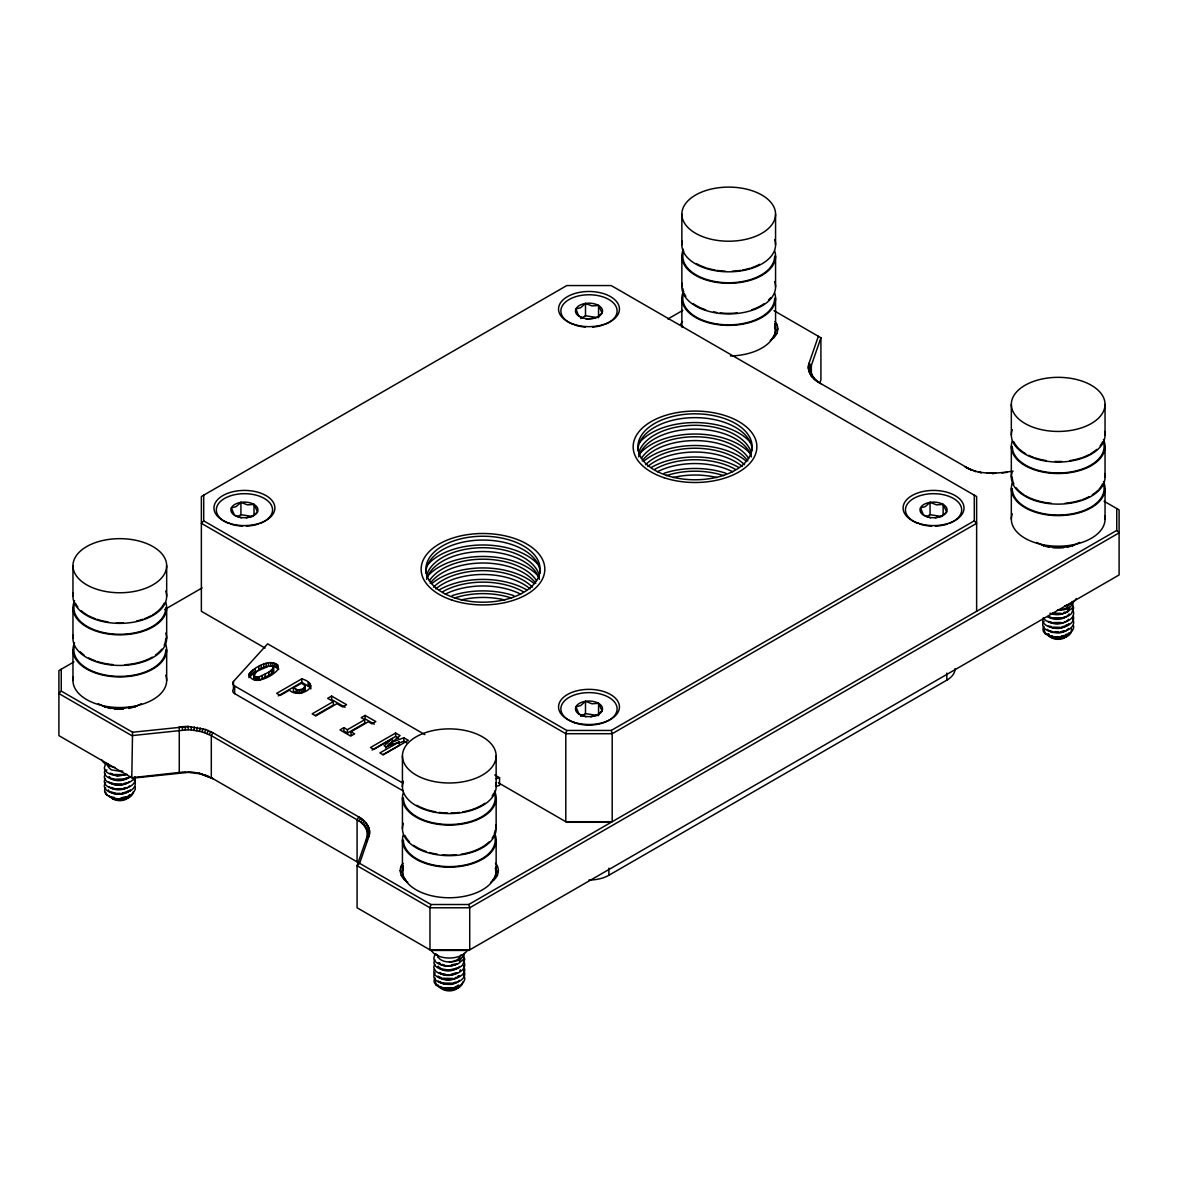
<?xml version="1.0" encoding="UTF-8"?>
<svg xmlns="http://www.w3.org/2000/svg" width="1178" height="1178" viewBox="0 0 1178 1178"><rect width="100%" height="100%" fill="white"/><g stroke="black" fill="none" stroke-linecap="round" stroke-linejoin="round"><path stroke-width="1.5" d="M1072.304 601.472L1072.274 603.592A13.429 7.76 0 0 1 1069.565 607.333L1066.812 608.864A12.413 7.171 0 0 1 1059.95 610.189L1057.461 610.071M438.098 956.86L437.598 954.946M61.241 669.237L61.241 691.074L58.9 693.548L131.789 735.632L188.23 729.727L188.347 726.473L205.738 729.506L212.923 732.745L358.775 816.943C365.548 820.536 371.85 828.34 368.964 836.38L359.629 863.341L357.081 865.697L357.081 907.782L430.942 950.425L468.756 950.425L1119.1 574.952L1119.1 509.912L1104.08 501.239M460.951 954.872C458.345 963.81 441.249 964.296 437.583 956.094M105.328 769.47L104.371 772.621L105.858 775.698A15.52 8.437 -3 0 0 114.664 779.689L123.631 779.497A15.52 9.38 -3.5 0 0 131.303 776.376M188.23 729.727L191.086 729.874L191.396 726.62M273.502 668.088L268.834 672.182L259.293 676.79L259.293 680.236L271.47 673.89L273.502 671.519L273.267 666.777C266.39 664.009 252.033 670.797 254.124 679.411L255.729 680.339L255.729 676.908L253.859 675.362M273.502 671.519L273.561 667.396M1116.759 508.572L1116.759 530.394L1119.1 532.868L469.727 907.782L429.97 907.782L357.081 865.697L366.652 838.059C369.391 830.505 363.457 823.172 357.081 819.8L211.304 735.632L202.012 731.788L191.086 729.874M1013.109 471.126C998.797 473.276 983.439 474.97 969.7 469.168L971.07 469.978L819.225 382.703C812.452 379.095 806.15 371.291 809.036 363.266L818.371 336.29M820.919 383.675C814.543 380.303 808.609 372.97 811.347 365.416L820.919 337.762L774.005 310.683M185.285 772.356L191.086 771.958L199.391 773.21L212.923 778.643L200.26 773.858L188.347 772.37L132.554 778.157L58.9 735.632L58.9 670.591L73.978 661.889M986.604 473.011L992.715 473.188M193.914 730.169L194.414 726.929M435.227 981.451C437.627 993.407 461.717 990.271 464.692 979.463A15.52 9.63 1.8 0 0 463.307 974.559M1044.135 629.906C1046.52 641.863 1070.611 638.726 1073.6 627.918A15.52 9.63 1.8 0 0 1073.408 625.415M253.859 678.808L254.404 673.963M108.405 764.389L108.509 767.349L111.35 769.867L121.57 771.516M196.697 730.581L197.374 727.371M133.276 791.793L132.923 793.412A13.135 7.937 -1.9 0 1 128.034 798.066M462.748 982.01L462.394 983.63A13.135 7.937 -1.9 0 1 457.506 988.298L452.867 989.741A12.722 7.421 -3.2 0 1 447.169 990.006A12.295 6.818 -2.6 0 1 442.192 988.857M179.262 772.768L179.262 726.855L188.347 726.473L132.554 732.245L131.789 777.716L185.358 771.796M407.765 882.219C401.006 878.832 397.354 869.202 403.141 863.327M404.039 879.421L406.204 880.732L403.391 876.815L402.434 872.618L403.391 868.422L401.109 866.154M495.437 863.327C500.473 868.348 498.544 877.595 492.375 880.732L495.187 876.815L496.144 872.618L495.511 869.82M776.862 324.274C779.159 329.56 776.906 336.304 771.796 338.969L774.609 335.053L775.566 330.856L774.609 326.645L776.862 324.274L774.933 321.579M199.391 731.126L200.26 727.945M248.956 674.155C251.989 686.995 273.487 676.481 278.553 668.648C275.416 655.675 254.212 666.542 248.956 674.155L248.956 677.6L255.155 672.005L268.525 666.292L268.525 662.861M430.942 904.513L429.97 907.782L429.97 949.866L469.727 949.866L469.727 907.782L468.756 904.513L430.942 904.513L359.629 863.341M566.78 730.448L565.808 733.717L565.808 821.714L612.192 821.714L612.192 733.717L611.22 730.448L566.78 730.448L203.706 520.838L203.706 495.172M202.012 731.788L203.058 728.667M460.892 958.377L459.42 961.145M819.726 383.306L820.919 379.846L820.919 337.762M1069.83 604.078L1065.722 608.511L1058.183 610.101M204.53 732.583L205.738 729.506M206.93 733.496L208.3 730.478M995.763 473.055L992.642 473.747M209.198 734.512L210.715 731.567M434.815 959.687L433.843 962.838L435.345 965.931A15.52 8.437 -3 0 0 444.135 969.906M212.923 732.745L211.304 735.632L211.304 777.716L358.775 862.856M459.759 970.819L460.436 969.759M359.025 821.007L360.807 818.224M297.828 690.028L303.055 688.953L305.235 685.743L301.465 683.196L293.425 687.834L293.425 691.28L297.828 693.459L297.828 690.028L293.425 687.834M301.406 689.69L301.406 693.135L305.264 690.249L305.235 685.743M360.792 822.318L362.691 819.623M1069.182 613.9C1064.456 620.202 1054.192 620.997 1047.949 616.521M682.563 321.55L680.531 324.377L682.813 326.645M1068.313 609.6L1069.212 608.363M463.381 955.137A13.429 7.76 0 0 1 460.657 958.877L457.903 960.409A12.413 7.171 0 0 1 451.041 961.734L449.289 961.646M362.368 823.702L364.37 821.095L358.775 816.943L357.081 819.8L357.081 861.884L359.025 863.091M1068.858 623.589C1063.999 629.214 1054.575 629.906 1048.42 626.092M363.737 825.16L365.843 822.642M1068.726 632.954L1067.945 633.852M1068.652 619.275C1063.631 624.649 1054.236 625.385 1048.17 621.307M130.257 789.82L128.093 791.763A11.78 7.112 -5 0 1 121.084 794.208L113.957 793.795L109.333 791.395M1068.637 628.492L1066.473 630.436A11.78 7.112 -5 0 1 1059.464 632.895L1051.895 632.35L1047.095 629.317M459.42 975.796C454.222 980.773 445.048 981.495 439.158 977.328M364.9 826.661L367.08 824.261M402.714 790.674L234.658 693.636A6.67 3.858 0 0 1 233.465 689.13L233.465 681.473L267.627 643.821L424.89 734.616M246.143 517.864L252.725 516.185L257.496 511.944L254.006 504.39L247.468 504.861L240.93 502.373L236.16 506.614L231.374 507.895L234.393 515.081L241.402 517.922M129.948 794.752C124.986 799.582 116.475 800.215 110.585 796.976A11.78 6.081 -1.7 0 1 108.965 795.606M597.29 317.25L602.061 313.009L598.571 305.455L592.033 305.927L585.495 303.438L580.725 307.679L575.939 308.96L578.516 315.645L582.874 318.163M590.708 716.784L597.275 715.105L602.061 710.864L598.571 703.325L592.033 703.796L585.495 701.308L580.725 705.548L575.939 706.829L575.939 710.349M935.273 517.864L941.84 516.185L946.626 511.944L943.136 504.39L936.598 504.861L930.06 502.373L925.29 506.614L920.504 507.895L923.523 515.081L930.532 517.922M203.706 520.838L201.364 523.312L565.808 733.717L612.192 733.717L976.636 523.312L974.294 520.838L974.294 495.172M459.42 980.39L457.565 981.981A11.78 7.112 -5 0 1 450.57 984.44L444.386 984.234L439.158 981.922M365.843 828.237L368.081 825.925M459.553 966.49C454.09 971.909 443.193 972.822 437.995 966.711M495.187 868.422L497.469 866.154M366.549 829.827L368.847 827.633M367.035 831.462L369.362 829.371M392.407 745.497L392.362 738.532L384.102 745.807L385.883 746.837L399.224 741.949L399.224 745.394L382.85 754.671M385.486 748.045L392.362 741.963L388.195 744.452M129.624 785.932L128.078 787.169M459.037 985.397C453.957 989.77 445.814 990.374 440.057 987.193A11.78 6.081 -1.7 0 1 439.144 986.546M367.3 833.111L369.642 831.138M1068.122 610.705C1063.322 615.049 1055.768 615.755 1049.937 613.208M775.566 330.856L777.922 328.942M496.144 872.618L498.5 870.704M367.315 834.775L369.656 832.905M129.359 781.588C123.867 786.035 114.428 786.816 108.994 781.824M457.638 976.459L458.831 975.531M367.109 836.424L369.436 834.657M770.221 340.471L773.843 337.733M490.784 882.234L494.421 879.495M457.579 963.604C451.925 966.902 443.222 967.668 438.304 962.647M129.094 777.244C123.44 781.529 114.119 782.192 108.818 777.024M368.964 836.38L366.652 838.059L366.652 841.71M457.55 985.677L458.316 985.147M774.609 335.053L776.891 333.492M495.187 876.815L497.469 875.254M1066.974 634.677L1058.183 637.578L1048.965 635.649M460.657 958.877L457.903 960.409M1069.565 607.333L1066.812 608.864M1065.604 634.662L1066.458 634.132M141.36 703.737L133.865 707.271L136.781 705.975M457.697 972.719C452.337 976.091 444.459 976.591 439.158 972.748M392.362 738.532L373.794 749.429L370.496 747.529L395.631 733.025L400.078 735.587L392.407 742.052L403.848 737.767L408.295 740.329L383.174 754.833L379.876 752.933L399.224 741.949M1065.162 625.724L1066.546 624.914M237.75 516.538L240.93 514.698L252.372 516.465M580.725 318.516L585.495 315.763L596.937 317.53M164.729 609.497L202.145 587.896M667.852 319.017L682.813 310.388M301.804 678.852L276.683 693.356L280.276 695.432L289.493 690.102C298.461 699.644 323.626 685.36 301.804 678.852L301.804 682.298L278.258 695.889M333.315 701.602L312.155 713.839L315.748 715.915L336.923 703.693L342.651 706.991L346.597 704.709L331.622 696.065L327.661 698.348L333.315 701.602L333.315 705.048L315.174 715.532M343.873 727.651L343.873 731.096L347.407 733.128L364.724 723.145L364.724 719.699L347.407 729.697L343.873 727.651L339.986 729.904L350.72 736.103L354.622 733.85L351 731.759L351 735.205M351 731.759L368.302 721.761L371.924 723.866L375.841 721.599L365.106 715.399L361.19 717.652L364.724 719.699M372.071 750.062L395.631 736.456L398.591 738.179M580.725 716.386L585.495 713.632L598.571 715.65L598.571 703.325M926.88 516.538L930.06 514.698L941.502 516.465M611.22 730.448L974.294 520.838M468.756 904.513L1116.759 530.394M589 880.025A28.11 16.227 0 0 0 608.879 875.269L946.817 680.162A28.11 16.227 0 0 0 955.049 668.677M126.414 791.807L128.152 790.836M1067.297 612.03L1072.613 607.627L1073.143 601.693M127.253 787.684C121.746 790.438 114.045 790.909 109.171 786.639M456.711 986.207L454.826 987.076M126.812 777.848L123.572 779.07M1065.192 616.521L1063.631 617.213M455.135 968.581L456.298 968.066M455.135 977.769L456.254 977.269M1079.74 542.425L1072.245 545.944L1073.423 545.223C1061.393 548.845 1047.875 548.33 1036.64 542.425M455.135 973.175L456.269 972.675M455.886 982.04L453.913 982.805M104.503 771.001L106.977 769.985M125.663 782.958L123.543 783.664M125.663 787.552L123.528 788.259M1064.043 626.225L1061.908 626.932M1064.028 612.442L1064.779 612.133M125.648 792.131L122.276 793.133M1064.028 630.804L1060.642 631.806M398.944 743.038L403.848 741.212L406.808 742.92M128.019 798.066L123.381 799.509A12.722 7.421 -3.2 0 1 117.697 799.788A12.295 6.818 -2.6 0 1 112.72 798.64L108.832 795.842M455.135 963.987L451.351 965.062M454.737 968.758L449.436 969.877M454.708 973.352L451.233 974.265M125.354 796.858L121.04 797.904M1063.734 635.531L1061.216 636.267M125.604 774.697L117.182 775.949L109.701 773.328M496.115 778.746L499.546 777.716L499.546 785.358L496.115 786.403M135.043 706.535L119.817 708.891L111.733 708.287L104.695 706.594L105.755 707.271L98.26 703.737M128.785 708.493L132.172 707.683M1067.165 547.166L1070.552 546.356M452.308 983.218L443.046 983.026M453.015 978.476L442.486 978.255M122.836 774.638L113.972 774.535M1061.216 613.311L1052.352 613.208M452.735 987.724L443.443 987.709M595.023 318.207L585.967 319.002M122.836 779.232L114.619 779.291M1061.216 617.905L1052.337 617.802M1061.216 622.499L1052.97 622.558M255.729 676.908L259.293 676.79M122.836 771.163L119.803 771.413M1062.011 618.17L1053.044 618.376A15.52 8.437 -3 0 1 1047.86 616.874M1052.543 637.121L1049.863 636.724L1047.213 634.515M112.735 798.64L114.163 798.448M443.65 988.666L439.895 987.606L437.966 985.058A11.78 6.081 -1.7 0 0 438.452 985.824M1001.874 472.952L1007.19 472.349M1060.126 627.3L1052.97 627.152M121.761 784.033L114.59 783.885M121.746 788.627L116.298 788.759M1058.404 632.085L1055.164 632.056M120.023 793.412L116.784 793.383M1052.734 547.711L1063.646 547.711M114.354 709.038L123.454 709.171M1057.152 636.738L1058.183 636.68M611.22 822.273L566.78 822.273L498.309 782.737M278.685 669.502L274.886 666.586L270.793 666.085L270.793 662.64M447.596 969.921L442.516 969.082M444.135 969.921L453.103 969.715A15.52 9.38 -3.5 0 0 462.571 965.062L464.736 959.599A15.52 9.63 1.7 0 0 464.279 957.729M445.77 974.383L442.486 973.676M115.591 793.25L111.777 792.131M1045.828 546.356L1049.215 547.166M107.448 707.683L110.835 708.493M1052.337 631.585L1050.143 630.819M444.15 964.944L442.074 964.34M585.967 716.857L578.958 714.015L575.939 706.829M114.457 797.624L112.543 797.05M113.957 779.129L111.63 778.305M113.957 788.303L111.601 787.478M113.957 783.723L111.601 782.884M1050.923 635.737L1052.337 636.164M1050.01 616.977L1051.424 617.537M1049.981 626.151L1051.394 626.711M1049.981 621.557L1051.394 622.131M1041.219 544.663L1044.135 545.944L1042.957 545.223M112.587 774.123L110.82 773.283M442.03 987.282L440.395 986.516M441.249 982.364L439.762 981.51M439.895 967.845L441.102 968.522M439.88 972.424L441.087 973.102M439.88 977.004L441.087 977.696M494.775 774.962L499.546 777.716M265.021 648.047L201.364 611.294L201.364 496.527L566.78 285.562L611.22 285.562L976.636 496.527L976.636 611.294M301.804 682.298L309.461 686.892L310.742 688.953L310.742 685.522M345.11 707.286L331.622 699.511L331.622 696.065M374.309 724.161L365.106 718.845L365.106 715.399M233.465 681.473A6.67 3.858 0 0 0 234.658 685.994L402.714 783.017M61.241 691.074L132.554 732.245M968.802 468.962L965.076 466.9L975.988 471.671L974.942 470.979M817.193 381.422L818.975 382.452M815.309 380.023L817.208 381.157M206.93 775.566L208.3 776.39L204.53 774.668M813.63 378.55L815.632 379.772M812.157 377.004L814.263 378.315M401.138 875.372L403.391 876.815M437.583 955.167L437.966 956.624M810.92 375.384L813.1 376.798M202.012 773.872L203.058 774.564M809.919 373.721L812.157 375.237M809.153 371.998L811.451 373.632M1049.642 636.194L1049.907 636.385A11.706 6.759 0 0 0 1069.506 633.352M440.734 987.738L440.999 987.93A11.706 6.759 0 0 0 459.435 986.531M111.262 797.521L111.527 797.712A11.706 6.759 0 0 0 125.663 798.787M1047.993 634.029L1049.289 634.957M105.637 787.729A15.123 8.275 0.5 0 0 105.033 792.691C111.792 802.13 131.111 800.201 135.22 789.245A15.52 9.63 1.8 0 0 135.028 786.742M439.158 962.676L440.307 963.516M808.638 370.26L810.965 371.998M977.74 471.686L981.303 472.893L980.626 472.275M199.391 773.21L200.26 773.858M110.423 777.613L109.436 776.832M810.7 370.348L808.358 368.508L809.036 363.266L811.347 365.416L811.347 376.386M272.589 669.664L273.561 670.842M400.078 870.704L402.434 872.618M808.344 366.741L810.685 368.699M1045.725 634.162L1043.413 631.379A15.123 8.275 0.5 0 1 1044.017 626.401M436.832 985.706L434.52 982.923A15.123 8.275 0.5 0 1 435.109 977.946M808.564 364.974L810.891 367.05M1044.444 632.954L1045.372 633.793M435.536 984.499L436.464 985.338M106.064 794.281L107.345 795.474M304.233 688.232L305.264 690.249M438.187 966.196L438.923 967.05M106.992 795.121L105.593 792.234M438.201 980.862L438.805 981.613M438.039 976.002L438.658 976.856M108.612 766.628L107.522 763.58M108.715 790.644L108.317 789.864M463.366 965.459L464.75 969.523A15.52 9.645 -1.3 0 1 461.526 975.355A15.52 9.365 -3.4 0 1 453.353 978.992A15.52 8.909 -4.1 0 1 443.546 979.139A15.52 8.482 -3.1 0 1 436.051 975.944A15.52 8.217 -1 0 1 433.916 970.878A15.52 8.261 1.5 0 1 434.623 969.155M108.479 766.407L108.111 764.949M464.25 953.238L463.705 959.172L458.404 963.589A15.52 9.218 -3.8 0 1 454.104 965.062A15.52 8.953 -4.1 0 1 446.963 965.724A15.52 8.673 -3.7 0 1 440.277 964.561A15.52 8.408 -2.7 0 1 435.565 961.763A15.52 8.231 -1.1 0 1 433.828 958.082L434.711 955.078A15.52 8.408 2.7 0 1 435.993 953.62M1073.32 615.903L1073.644 617.979A15.52 9.645 -1.3 0 1 1070.419 623.81A15.52 9.365 -3.4 0 1 1062.261 627.447A15.52 8.909 -4.1 0 1 1052.455 627.594A15.52 8.482 -3.1 0 1 1044.945 624.399A15.52 8.217 -1 0 1 1042.81 619.333A15.52 8.261 1.5 0 1 1043.517 617.611M134.94 777.23L135.279 779.306A15.52 9.645 -1.3 0 1 132.054 785.137A15.52 9.365 -3.4 0 1 123.881 788.774A15.52 8.909 -4.1 0 1 114.075 788.921A15.52 8.482 -3.1 0 1 106.565 785.726A15.52 8.217 -1 0 1 104.43 780.646A15.52 8.261 1.5 0 1 105.151 778.923M1071.479 628.846L1071.303 632.085A13.135 7.937 -1.9 0 1 1066.399 636.753L1061.761 638.181A12.722 7.421 -3.2 0 1 1056.077 638.461A12.295 6.818 -2.6 0 1 1051.1 637.313M182.237 726.59L182.502 729.845M185.285 726.458L185.358 729.727M1105.038 404.393A46.855 27.05 0 0 1 1034.755 427.82A46.855 27.05 0 0 1 1034.755 380.965A46.855 27.05 0 0 1 1105.038 404.393L1105.038 434.991M1105.038 446.477L1105.038 477.075M1105.038 488.561L1105.038 519.159M1011.328 404.393L1011.328 434.991M1011.328 446.477L1011.328 477.075M1011.328 488.561L1011.328 519.159M946.817 673.094L946.817 680.162M943.136 504.39L943.136 514.948M930.06 502.373A13.532 7.804 0 0 0 923.994 515.434A13.532 7.804 0 0 0 946.626 511.944A13.532 7.804 0 0 0 930.06 502.373L930.06 514.698M775.566 214.16A46.855 27.05 0 0 1 705.283 237.588A46.855 27.05 0 0 1 705.283 190.733A46.855 27.05 0 0 1 775.566 214.16L775.566 244.774M775.566 256.244L775.566 286.858M775.566 298.328L775.566 328.942M681.856 214.16L681.856 244.774M681.856 256.244L681.856 286.858M681.856 298.328L681.856 327.131M608.879 868.201L608.879 875.269M598.571 305.455L598.571 317.78M585.495 303.438A13.532 7.804 0 0 0 579.429 316.499A13.532 7.804 0 0 0 602.061 313.009A13.532 7.804 0 0 0 585.495 303.438L585.495 315.763M585.495 701.308A13.532 7.804 0 0 0 579.429 714.369A13.532 7.804 0 0 0 602.061 710.864A13.532 7.804 0 0 0 585.495 701.308L585.495 713.632M496.144 755.937A46.855 27.05 0 0 1 425.862 779.365A46.855 27.05 0 0 1 425.862 732.51A46.855 27.05 0 0 1 496.144 755.937L496.144 786.536M496.144 798.021L496.144 828.62M496.144 840.105L496.144 870.704M403.848 737.767L403.848 741.212M402.434 755.937L402.434 786.536M402.434 798.021L402.434 828.62M402.434 840.105L402.434 870.704M395.631 733.025L395.631 736.456M347.407 729.697L347.407 733.128M310.315 684.447L310.315 687.893M309.461 683.446L309.461 686.892M308.165 682.518L308.165 685.964M304.498 687.893L304.498 691.339M303.055 688.953L303.055 692.399M299.61 690.072L299.61 693.518M296.193 689.439L296.193 692.885M277.934 664.907L277.934 668.353M276.609 663.906L276.609 667.352M274.886 663.155L274.886 666.586M273.267 666.777L273.119 672.27M272.928 662.743L272.928 666.174M271.47 670.444L271.47 673.89M268.834 672.182L268.834 675.627M266.154 663.347L266.154 666.792M265.138 674.317L265.138 677.762M263.71 664.127L263.71 667.573M262.12 675.833L262.12 679.279M261.251 665.172L261.251 668.603M258.807 666.439L258.807 669.884M258.011 677.026L258.011 680.457M256.819 677.07L256.819 680.501M255.155 668.559L255.155 672.005M254.787 676.511L254.787 679.956M254.006 504.39L254.006 514.948M253.962 674.685L254.124 679.411M252.946 669.958L252.946 673.404M251.164 671.372L251.164 674.817M249.824 672.785L249.824 676.231M240.93 502.373A13.532 7.804 0 0 0 234.864 515.434A13.532 7.804 0 0 0 257.496 511.944A13.532 7.804 0 0 0 240.93 502.373L240.93 514.698M234.658 685.994L234.658 693.636M166.672 565.705A46.855 27.05 0 0 1 96.39 589.133A46.855 27.05 0 0 1 96.39 542.278A46.855 27.05 0 0 1 166.672 565.705L166.672 596.318M166.672 607.789L166.672 638.402M166.672 649.873L166.672 680.486M72.962 565.705L72.962 596.318M72.962 607.789L72.962 638.402M72.962 649.873L72.962 680.486M228.827 523.415A28.11 16.227 0 0 1 223.29 499.222A28.11 16.227 0 0 1 265.58 499.222A28.11 16.227 0 0 1 260.043 523.415M258.497 523.974A28.11 16.227 0 0 1 246.261 526.11M242.609 526.11A28.11 16.227 0 0 1 230.373 523.974M917.956 523.415A28.11 16.227 0 0 1 912.42 499.222A28.11 16.227 0 0 1 954.71 499.222A28.11 16.227 0 0 1 949.173 523.415M947.627 523.974A28.11 16.227 0 0 1 935.391 526.11M931.739 526.11A28.11 16.227 0 0 1 919.503 523.974M573.391 324.48A28.11 16.227 0 0 1 567.855 300.287A28.11 16.227 0 0 1 610.145 300.287A28.11 16.227 0 0 1 604.609 324.48M603.062 325.04A28.11 16.227 0 0 1 592.667 327.072M585.333 327.072A28.11 16.227 0 0 1 574.938 325.04M637.902 450.614A57.118 32.984 0 0 1 695.02 417.645A57.118 32.984 0 0 1 752.138 450.614M642.246 460.951A57.118 32.984 0 0 1 695.02 440.601A57.118 32.984 0 0 1 747.794 460.951M641.333 458.478A57.118 32.984 0 0 1 695.02 436.773A57.118 32.984 0 0 1 748.707 458.478M638.977 454.649A61.845 35.708 0 0 1 695.02 434.034A61.845 35.708 0 0 1 751.063 454.649M647.812 466.473A57.118 32.984 0 0 1 742.228 466.473M645.544 464.736A57.118 32.984 0 0 1 744.496 464.736M643.91 461.113A61.845 35.708 0 0 1 746.13 461.113M657.339 471.745A57.118 32.984 0 0 1 732.701 471.745M654.629 469.389A57.118 32.984 0 0 1 735.411 469.389M651.287 467.46A61.845 35.708 0 0 1 738.753 467.46M673.153 477.532A57.118 32.984 0 0 1 716.887 477.532M666.453 475.617A57.118 32.984 0 0 1 723.586 475.617M664.097 473.261A61.845 35.708 0 0 1 725.942 473.261M638.609 456.931A57.118 32.984 0 0 1 695.02 429.116A57.118 32.984 0 0 1 751.431 456.931M638.609 453.103A57.118 32.984 0 0 1 695.02 425.287A57.118 32.984 0 0 1 751.431 453.103M638.977 443.178A61.845 35.708 0 0 1 695.02 422.563A61.845 35.708 0 0 1 751.063 443.178M425.862 573.038A57.118 32.984 0 0 1 482.98 540.054A57.118 32.984 0 0 1 540.098 573.038M430.206 583.375A57.118 32.984 0 0 1 482.98 563.01A57.118 32.984 0 0 1 535.754 583.375M429.293 580.901A57.118 32.984 0 0 1 482.98 559.182A57.118 32.984 0 0 1 536.667 580.901M426.937 577.073A61.845 35.708 0 0 1 482.98 556.458A61.845 35.708 0 0 1 539.023 577.073M435.772 588.897A57.118 32.984 0 0 1 530.188 588.897M433.504 587.159A57.118 32.984 0 0 1 532.456 587.159M431.87 583.537A61.845 35.708 0 0 1 534.09 583.537M445.299 594.154A57.118 32.984 0 0 1 520.661 594.154M442.589 591.798A57.118 32.984 0 0 1 523.371 591.798M439.247 589.869A61.845 35.708 0 0 1 526.713 589.869M461.113 599.955A57.118 32.984 0 0 1 504.847 599.955M454.413 598.041A57.118 32.984 0 0 1 511.546 598.041M452.057 595.67A61.845 35.708 0 0 1 513.902 595.67M426.569 579.355A57.118 32.984 0 0 1 482.98 551.54A57.118 32.984 0 0 1 539.391 579.355M426.569 575.527A57.118 32.984 0 0 1 482.98 547.711A57.118 32.984 0 0 1 539.391 575.527M426.937 565.587A61.845 35.708 0 0 1 482.98 544.987A61.845 35.708 0 0 1 539.023 565.587M774.668 239.487A46.855 27.05 0 0 1 730.257 271.809A46.855 27.05 0 0 1 682.253 241.24M759.736 264.314A45.913 26.505 0 0 1 751.667 267.73M750.18 268.201A45.913 26.505 0 0 1 742.228 270.101M740.594 270.38A45.913 26.505 0 0 1 732.127 271.205M725.295 271.205A45.913 26.505 0 0 1 716.828 270.38M715.193 270.101A45.913 26.505 0 0 1 707.242 268.201M705.755 267.73A45.913 26.505 0 0 1 696.242 263.519M774.623 256.244A45.913 26.505 0 0 1 724.205 282.632A45.913 26.505 0 0 1 683.682 251.076M774.668 250.958A46.855 27.05 0 0 1 727.179 283.28A46.855 27.05 0 0 1 683.446 249.25M774.668 281.571A46.855 27.05 0 0 1 730.257 313.893A46.855 27.05 0 0 1 682.253 283.324M770.662 297.636A45.913 26.505 0 0 1 768.483 300.11M764.389 303.541A45.913 26.505 0 0 1 751.667 309.814M737.266 312.906A45.913 26.505 0 0 1 720.156 312.906M716.828 312.464A45.913 26.505 0 0 1 713.559 311.875M705.755 309.814A45.913 26.505 0 0 1 693.032 303.541M685.846 296.355A45.913 26.505 0 0 1 684.359 293.72M683.682 292.026A45.913 26.505 0 0 1 682.887 288.581M774.623 298.328A45.913 26.505 0 0 1 724.205 324.716A45.913 26.505 0 0 1 683.682 293.145M774.668 293.042A46.855 27.05 0 0 1 727.179 325.364A46.855 27.05 0 0 1 683.446 291.334M774.668 323.656A46.855 27.05 0 0 1 730.448 355.962M1076.294 598.468A18.745 10.823 0 0 1 1064.588 605.845M1051.247 613.635A15.52 8.673 -3.7 0 0 1055.841 614.253A15.52 8.953 -4.1 0 0 1062.998 613.502A15.52 9.218 -3.8 0 0 1067.283 612.015M1062.011 618.17A15.52 9.38 -3.5 0 0 1071.479 613.517L1073.629 608.054A15.52 9.63 1.7 0 0 1073.173 606.184M1043.472 618.097A15.52 8.32 -2.1 0 0 1049.289 622.205A15.52 8.688 -3.8 0 0 1058.713 623.353A15.52 9.159 -4 0 0 1067.916 620.894A15.52 9.557 -2.4 0 0 1073.202 615.623A15.52 9.689 0.3 0 0 1072.378 609.482M1044.076 621.262A15.52 8.349 2.4 0 0 1043.119 622.779A15.52 8.202 -0.1 0 0 1043.723 627.521A15.52 8.364 -2.5 0 0 1049.186 631.217A15.52 8.747 -3.9 0 0 1057.697 632.424L1060.73 632.174A15.52 9.233 -3.9 0 0 1068.785 629.435A15.52 9.601 -2.1 0 0 1073.261 624.517A15.52 9.689 0.6 0 0 1072.657 618.906M1048.935 635.664A11.78 6.081 -1.7 0 1 1047.345 634.279M1067.239 635.325A9.365 5.404 0 0 1 1056.96 639.301A9.365 5.404 0 0 1 1048.818 633.926M1104.64 431.457A46.855 27.05 0 0 1 1056.651 462.026A46.855 27.05 0 0 1 1012.241 429.705M1102.549 441.853A45.913 26.505 0 0 1 1100.134 445.785M1096.703 449.422A45.913 26.505 0 0 1 1090.651 453.736M1089.223 454.531A45.913 26.505 0 0 1 1082.847 457.358M1081.154 457.947A45.913 26.505 0 0 1 1070.08 460.598M1061.614 461.437A45.913 26.505 0 0 1 1054.766 461.437M1046.3 460.598A45.913 26.505 0 0 1 1035.226 457.947M1033.533 457.358A45.913 26.505 0 0 1 1028.659 455.297M1025.714 453.736A45.913 26.505 0 0 1 1013.831 441.853M1103.712 443.016A45.913 26.505 0 0 1 1061.187 472.923A45.913 26.505 0 0 1 1012.27 446.477M1103.447 439.468A46.855 27.05 0 0 1 1059.714 473.512A46.855 27.05 0 0 1 1012.241 441.19M1104.64 473.541A46.855 27.05 0 0 1 1056.651 504.11A46.855 27.05 0 0 1 1012.241 471.789M1102.549 483.937A45.913 26.505 0 0 1 1099.089 489.12M1097.955 490.328A45.913 26.505 0 0 1 1092.3 494.819M1089.223 496.615A45.913 26.505 0 0 1 1082.847 499.443M1081.154 500.032A45.913 26.505 0 0 1 1065.045 503.286M1051.336 503.286A45.913 26.505 0 0 1 1025.714 495.82M1024.08 494.819A45.913 26.505 0 0 1 1016.246 487.869M1013.831 483.937A45.913 26.505 0 0 1 1012.27 477.075M1103.712 485.1A45.913 26.505 0 0 1 1061.187 515.007A45.913 26.505 0 0 1 1012.27 488.561M1103.447 481.552A46.855 27.05 0 0 1 1059.714 515.596A46.855 27.05 0 0 1 1012.241 483.274M1104.64 515.625A46.855 27.05 0 0 1 1056.651 546.194A46.855 27.05 0 0 1 1012.241 513.873M467.386 950.013A18.745 10.823 0 0 1 449.289 958.038A18.745 10.823 0 0 1 431.192 950.013M434.697 964.429A15.52 8.202 0.3 0 0 434.564 969.641A15.52 8.32 -2.1 0 0 440.395 973.75A15.52 8.688 -3.8 0 0 449.805 974.898A15.52 9.159 -4 0 0 459.022 972.439A15.52 9.557 -2.4 0 0 464.294 967.167A15.52 9.689 0.3 0 0 463.484 961.027M435.183 972.807A15.52 8.349 2.4 0 0 434.226 974.324A15.52 8.202 -0.1 0 0 434.815 979.065A15.52 8.364 -2.5 0 0 440.277 982.761A15.52 8.747 -3.9 0 0 448.803 983.969L451.822 983.718A15.52 9.233 -3.9 0 0 459.876 980.98A15.52 9.601 -2.1 0 0 464.353 976.061A15.52 9.689 0.6 0 0 463.749 970.451M458.345 986.87A9.365 5.404 0 0 1 449.289 990.889A9.365 5.404 0 0 1 440.233 986.87M495.747 783.002A46.855 27.05 0 0 1 447.743 813.571A46.855 27.05 0 0 1 403.332 781.25M493.641 793.398A45.913 26.505 0 0 1 492.154 796.034M484.968 803.219A45.913 26.505 0 0 1 472.245 809.492M470.758 809.978A45.913 26.505 0 0 1 462.807 811.878M459.523 812.378A45.913 26.505 0 0 1 450.997 813.026M447.581 813.026A45.913 26.505 0 0 1 439.055 812.378M435.772 811.878A45.913 26.505 0 0 1 427.82 809.978M426.333 809.492A45.913 26.505 0 0 1 416.821 805.281M494.318 792.838A45.913 26.505 0 0 1 453.795 824.394A45.913 26.505 0 0 1 403.377 798.021M494.554 791.012A46.855 27.05 0 0 1 450.821 825.056A46.855 27.05 0 0 1 403.332 792.735M495.747 825.086A46.855 27.05 0 0 1 447.743 855.655A46.855 27.05 0 0 1 403.332 823.334M495.113 830.343A45.913 26.505 0 0 1 494.318 833.803M493.641 835.482A45.913 26.505 0 0 1 492.154 838.118M489.061 841.872A45.913 26.505 0 0 1 461.172 854.227M456.136 854.83A45.913 26.505 0 0 1 442.442 854.83M437.406 854.227A45.913 26.505 0 0 1 429.352 852.504M426.333 851.576A45.913 26.505 0 0 1 413.611 845.303M409.517 841.872A45.913 26.505 0 0 1 404.938 835.482M494.318 834.922A45.913 26.505 0 0 1 453.795 866.478A45.913 26.505 0 0 1 403.377 840.105M494.554 833.096A46.855 27.05 0 0 1 450.821 867.141A46.855 27.05 0 0 1 403.332 834.819M495.747 867.17A46.855 27.05 0 0 1 447.743 897.739A46.855 27.05 0 0 1 403.332 865.418M114.958 767.452A18.745 10.823 0 0 1 101.706 759.795M117.461 775.566A15.52 8.673 -3.7 0 1 110.791 774.344A15.52 8.408 -2.7 0 1 106.094 771.546A15.52 8.231 -1.1 0 1 104.356 767.865L105.24 764.861A15.52 8.408 2.7 0 1 106.506 763.403M117.491 775.507A15.52 8.953 -4.1 0 0 124.618 774.83A15.52 9.218 -3.8 0 0 126.856 774.182M105.225 774.211A15.52 8.202 0.3 0 0 105.092 779.424A15.52 8.32 -2.1 0 0 110.909 783.517A15.52 8.688 -3.8 0 0 120.333 784.681A15.52 9.159 -4 0 0 129.536 782.221A15.52 9.557 -2.4 0 0 134.822 776.95M105.711 782.59A15.52 8.349 2.4 0 0 104.739 784.106A15.52 8.202 -0.1 0 0 105.343 788.848A15.52 8.364 -2.5 0 0 110.806 792.529A15.52 8.747 -3.9 0 0 119.317 793.751L122.35 793.486A15.52 9.233 -3.9 0 0 130.405 790.762M130.419 790.777A15.52 9.601 -2.1 0 0 134.881 785.844A15.52 9.689 0.6 0 0 134.277 780.234M129.182 795.253A9.365 5.404 0 0 1 121.04 800.613A9.365 5.404 0 0 1 110.761 796.652M131.126 794.679A11.706 6.759 0 0 1 128.093 797.712M165.759 591.032A46.855 27.05 0 0 1 121.349 623.353A46.855 27.05 0 0 1 73.36 592.784M164.169 603.18A45.913 26.505 0 0 1 152.286 615.063M150.843 615.858A45.913 26.505 0 0 1 144.467 618.686M142.774 619.275A45.913 26.505 0 0 1 136.589 620.997M123.234 622.75A45.913 26.505 0 0 1 116.386 622.75M107.92 621.925A45.913 26.505 0 0 1 96.846 619.275M95.153 618.686A45.913 26.505 0 0 1 88.777 615.858M87.349 615.063A45.913 26.505 0 0 1 81.297 610.749M77.866 607.097A45.913 26.505 0 0 1 75.451 603.18M165.73 607.789A45.913 26.505 0 0 1 116.813 634.25A45.913 26.505 0 0 1 74.288 604.329M165.759 602.503A46.855 27.05 0 0 1 118.286 634.824A46.855 27.05 0 0 1 74.553 600.795M165.759 633.116A46.855 27.05 0 0 1 121.349 665.437A46.855 27.05 0 0 1 73.36 634.868M161.754 649.181A45.913 26.505 0 0 1 155.496 655.086M152.286 657.147A45.913 26.505 0 0 1 124.942 664.745M112.955 664.613A45.913 26.505 0 0 1 96.846 661.359M95.153 660.755A45.913 26.505 0 0 1 88.777 657.942M84.124 655.086A45.913 26.505 0 0 1 80.045 651.655M165.73 638.402A45.913 26.505 0 0 1 164.169 645.264M165.73 649.873A45.913 26.505 0 0 1 116.813 676.334A45.913 26.505 0 0 1 74.288 646.413M165.759 644.587A46.855 27.05 0 0 1 118.286 676.908A46.855 27.05 0 0 1 74.553 642.879M165.759 675.2A46.855 27.05 0 0 1 121.349 707.522A46.855 27.05 0 0 1 73.36 676.952M452.057 600.132A61.845 35.708 0 0 0 544.825 569.21A61.845 35.708 0 0 0 452.057 538.287A61.845 35.708 0 0 0 452.057 600.132M664.097 477.723A61.845 35.708 0 0 0 756.865 446.801A61.845 35.708 0 0 0 664.097 415.863A61.845 35.708 0 0 0 664.097 477.723M229.209 523.238A30.451 17.582 0 0 0 274.886 507.998A30.451 17.582 0 0 0 229.209 492.772A30.451 17.582 0 0 0 229.209 523.238M573.774 722.158A30.451 17.582 0 0 0 619.451 706.933A30.451 17.582 0 0 0 573.774 691.707A30.451 17.582 0 0 0 573.774 722.158M574.938 722.909A28.11 16.227 0 0 0 617.11 708.847A28.11 16.227 0 0 0 574.938 694.799A28.11 16.227 0 0 0 574.938 722.909M918.339 523.238A30.451 17.582 0 0 0 964.016 507.998A30.451 17.582 0 0 0 918.339 492.772A30.451 17.582 0 0 0 918.339 523.238M573.774 324.303A30.451 17.582 0 0 0 619.451 309.078A30.451 17.582 0 0 0 573.774 293.837A30.451 17.582 0 0 0 573.774 324.303M666.453 475.352A57.118 32.984 0 0 0 752.138 446.801A57.118 32.984 0 0 0 666.453 418.234A57.118 32.984 0 0 0 666.453 475.352M454.413 597.776A57.118 32.984 0 0 0 540.098 569.21A57.118 32.984 0 0 0 454.413 540.658A57.118 32.984 0 0 0 454.413 597.776"/></g></svg>
